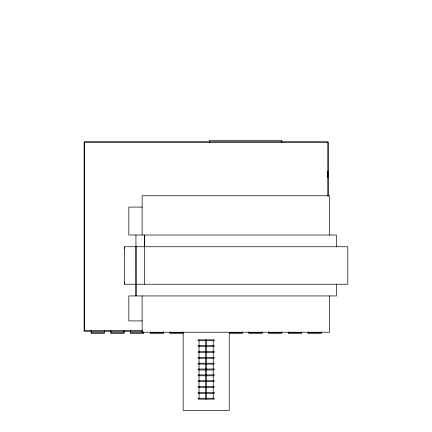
<?xml version="1.0" encoding="UTF-8"?>
<svg xmlns="http://www.w3.org/2000/svg" width="432" height="432" viewBox="0 0 432 432"><rect width="100%" height="100%" fill="white"/><g stroke="black" fill="none" stroke-linecap="round" stroke-linejoin="round"><path stroke-width="0.65" d="M124.659 248.87L124.659 246.742L347.825 246.742L347.825 284.224L124.659 284.224L124.659 282.118M327.861 177.795L327.861 171.191M336.485 246.742L336.485 235.03L128.828 235.03L128.828 207.085L142.43 207.085M144.617 284.272L144.617 235.03L144.628 246.742M142.43 320.911L128.828 320.911L128.828 295.936L336.528 295.936L336.528 284.224M84.175 330.653L84.553 330.653M142.414 330.939L84.272 330.939L84.272 142.069L327.861 142.069L327.861 196.063M142.414 331.031L84.175 331.031L84.175 141.977L328.239 141.977L328.239 196.079M91.157 332.575L104.279 332.575M110.884 332.575L124.006 332.575M130.61 332.575L143.726 332.575M150.336 332.575L163.453 332.575M170.062 332.575L183.179 332.575M229.235 332.575L242.357 332.575M248.962 332.575L262.078 332.575M268.688 332.575L281.804 332.575M288.414 332.575L301.531 332.575M308.135 332.575L321.257 332.575M183.179 333.558L170.062 333.558L170.062 331.819M229.235 333.558L242.357 333.558L242.357 331.819M329.454 235.03L329.454 195.766L142.133 195.766L142.133 235.03M329.454 295.936L329.454 332.246L142.133 332.246L142.133 295.936M321.257 331.819L321.257 333.558L308.135 333.558L308.135 331.819M301.531 331.819L301.531 333.558L288.414 333.558L288.414 331.819M281.804 142.349L281.804 140.292L209.509 140.292L209.509 142.349M281.804 331.819L281.804 333.558L268.688 333.558L268.688 331.819M262.078 331.819L262.078 333.558L248.962 333.558L248.962 331.819M229.235 331.997L229.235 410.4L183.179 410.4L183.179 331.992M213.214 340.729L213.214 345.681M213.214 346.572L213.214 351.524M213.214 352.415L213.214 357.367M213.214 358.258L213.214 363.209M213.214 364.1L213.214 369.052M213.214 369.943L213.214 374.895M213.214 375.786L213.214 380.738M213.214 381.629L213.214 386.581M213.214 387.472L213.214 392.423M213.214 393.314L213.214 398.266M206.442 339.838L206.442 399.157M205.551 339.838L205.551 399.157M199.06 340.729L199.06 345.681M199.06 346.572L199.06 351.524M199.06 352.415L199.06 357.367M199.06 358.258L199.06 363.209M199.06 364.1L199.06 369.052M199.06 369.943L199.06 374.895M199.06 375.786L199.06 380.738M199.06 381.629L199.06 386.581M199.06 387.472L199.06 392.423M199.06 393.314L199.06 398.266M163.453 331.819L163.453 333.558L150.336 333.558L150.336 331.819M143.726 331.819L143.726 333.558L130.61 333.558L130.61 330.653M135.999 246.742L135.999 295.936L135.95 235.03M124.659 246.742L124.659 284.224M124.006 330.653L124.006 333.558L110.884 333.558L110.884 330.653M104.279 330.653L104.279 333.558L91.157 333.558L91.157 330.653M84.553 141.977L84.553 142.349M214.105 339.838L198.175 339.838L198.175 340.729L214.105 340.729L214.105 339.838M214.105 345.681L198.175 345.681L198.175 346.572L214.105 346.572L214.105 345.681M214.105 351.524L198.175 351.524L198.175 352.415L214.105 352.415L214.105 351.524M214.105 357.367L198.175 357.367L198.175 358.258L214.105 358.258L214.105 357.367M214.105 363.209L198.175 363.209L198.175 364.1L214.105 364.1L214.105 363.209M214.105 369.052L198.175 369.052L198.175 369.943L214.105 369.943L214.105 369.052M214.105 374.895L198.175 374.895L198.175 375.786L214.105 375.786L214.105 374.895M214.105 380.738L198.175 380.738L198.175 381.629L214.105 381.629L214.105 380.738M214.105 386.581L198.175 386.581L198.175 387.472L214.105 387.472L214.105 386.581M214.105 392.423L198.175 392.423L198.175 393.314L214.105 393.314L214.105 392.423M214.105 398.266L198.175 398.266L198.175 399.157L214.105 399.157L214.105 398.266"/></g></svg>
